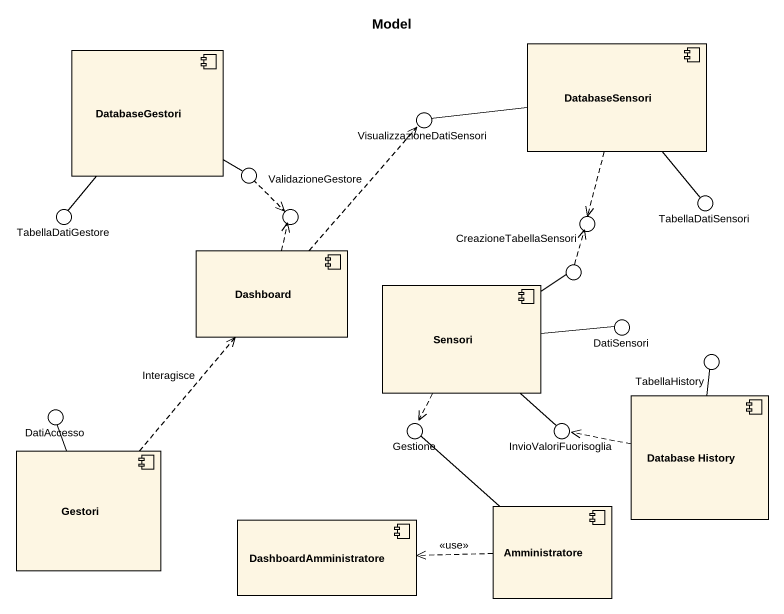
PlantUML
@startuml
title Model
component DatabaseGestori
component DatabaseSensori
() VisualizzazioneDatiSensori
() " " as lollipop1
() TabellaDatiGestore
() " " as lollipop2
() TabellaDatiSensori
component Dashboard
() " " as lollipop3
component Sensori
() " " as lollipop4
() DatiSensori
() " " as lollipop5
() DatiAccesso
() Gestione
() InvioValoriFuorisoglia
component "Database History" as Database_History
component Gestori
component DashboardAmministratore
component Amministratore
DatabaseGestori -- lollipop1
DatabaseGestori -- TabellaDatiGestore
DatabaseSensori -left- VisualizzazioneDatiSensori
DatabaseSensori -- TabellaDatiSensori
DatabaseSensori ..> lollipop3
lollipop1 ..> lollipop2 : ValidazioneGestore
Dashboard .up.> VisualizzazioneDatiSensori
Dashboard .up.> lollipop2
Sensori -right- lollipop4
Sensori -right- DatiSensori
Sensori ..> Gestione
Sensori -- InvioValoriFuorisoglia
lollipop4 .up.> lollipop3 : CreazioneTabellaSensori
Database_History -up- lollipop5 : TabellaHistory
Database_History .left.> InvioValoriFuorisoglia
Gestori .up.> Dashboard : Interagisce
Gestori -up- DatiAccesso
Amministratore -up- Gestione
Amministratore .left.> DashboardAmministratore : <<use>>
@enduml
